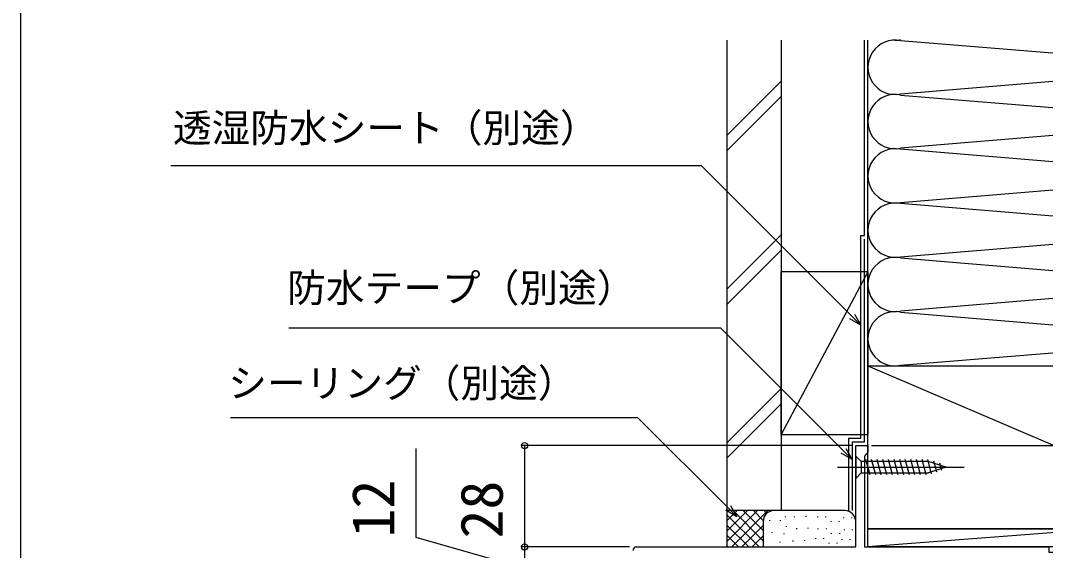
# Model space of a CAD drawing. Units: millimetres, scale not verified. Extents: x -700 to 700, y -1043 to 1038.
# Drawn here: x -700 to -416.5, y 685.7 to 832.1 of the extents above; entities that cross this region are included whole.
import ezdxf
from ezdxf.enums import TextEntityAlignment as Align

# ---------------------------------------------------------------- set-up
doc = ezdxf.new("R2010")
doc.units = ezdxf.units.MM
doc.header["$LTSCALE"] = 6
for name, color, linetype in [('0-2_YKK_11', 7, 'Continuous'), ('0-4_YKK_13', 4, 'Continuous'), ('0-6_YKK_D', 6, 'Continuous'), ('0-7_YKK_ZWAK', 7, 'Continuous'), ('0-8_YSS_K', 3, 'Continuous'), ('0-9_YSS_KE', 3, 'Continuous')]:
    doc.layers.add(name, color=color, linetype=linetype)
doc.styles.add('ＭＳ ゴシック', font='')
doc.styles.get('ＭＳ ゴシック').set_extended_font_data('MS Gothic')

msp = doc.modelspace()

# ---------------------------------------------------------------- linework, layer by layer
at = {"layer": '0-2_YKK_11'}
msp.add_lwpolyline([(-529.596, 686.7), (-468.996, 686.7), (-468.996, 714.7), (-465.596, 714.7), (-465.596, 712.8), (-466.096, 712.3), (-466.596, 711.8), (-466.596, 686.7), (-415.596, 686.7), (-415.596, 685.2), (-403.096, 685.2), (-403.096, 686.7), (-400.596, 686.7), (-400.596, 682.7), (-415.596, 682.7), (-415.596, 630.7), (-417.396, 630.7), (-417.396, 632.7), (-425.596, 632.7), (-425.596, 636)], dxfattribs=at)
msp.add_arc((-529.596, 685.7), 1, 90.00001, 179.99999, dxfattribs=at)
at = {"layer": '0-4_YKK_13'}
for p, q in [((-468.996, 711.8), (-468.996, 705.6)), ((-468.996, 711.8), (-467.446, 710.25)), ((-448.912, 710.25), (-467.446, 710.25)), ((-467.446, 710.25), (-467.446, 707.15)), ((-465.02, 706.6), (-466.145, 710.8)), ((-463.467, 706.6), (-464.592, 710.8)), ((-461.914, 706.6), (-463.039, 710.8)), ((-460.361, 706.6), (-461.486, 710.8)), ((-458.808, 706.6), (-459.933, 710.8)), ((-457.255, 706.6), (-458.38, 710.8)), ((-455.702, 706.6), (-456.827, 710.8)), ((-454.149, 706.6), (-455.275, 710.8)), ((-452.596, 706.6), (-453.722, 710.8)), ((-451.043, 706.6), (-452.169, 710.8)), ((-449.49, 706.6), (-450.616, 710.8)), ((-448.007, 706.859), (-449.063, 710.8)), ((-443.996, 708.7), (-448.912, 710.25)), ((-446.575, 707.31), (-447.388, 710.346)), ((-445.143, 707.762), (-445.692, 709.812)), ((-473.996, 708.7), (-438.996, 708.7)), ((-468.996, 705.6), (-467.446, 707.15)), ((-467.446, 707.15), (-448.912, 707.15)), ((-443.996, 708.7), (-448.912, 707.15))]:
    msp.add_line(p, q, dxfattribs=at)
at = {"layer": '0-6_YKK_D'}
for p, q in [((-469.996, 714.7), (-561.596, 714.7)), ((-560.596, 714.7), (-560.596, 686.7)), ((-464.596, 714.7), (-142.596, 714.7)), ((-531.596, 686.7), (-561.596, 686.7)), ((-531.596, 686.7), (-561.596, 686.7)), ((-560.596, 686.7), (-560.596, 674.7))]:
    msp.add_line(p, q, dxfattribs=at)
for points in [[(-467.596, 747.97), (-470, 750.374), (-511.644, 792.019), (-658.454, 792.019)], [(-469.356, 751.019), (-467.596, 747.97), (-470.644, 749.73)], [(-469.996, 710.853), (-472.4, 713.257), (-506.303, 747.16), (-625.813, 747.16)], [(-501.907, 695.042), (-504.312, 697.446), (-529.215, 722.349), (-641.935, 722.349)], [(-560.596, 680.7), (-590.596, 689.255), (-590.596, 713.891)], [(-471.756, 713.902), (-469.996, 710.853), (-473.044, 712.613)], [(-503.667, 698.091), (-501.907, 695.042), (-504.956, 696.802)]]:
    msp.add_lwpolyline(points, dxfattribs=at)
for centre in [(-560.596, 714.7), (-560.596, 686.7), (-560.596, 686.7)]:
    msp.add_circle(centre, 0.85, dxfattribs=at)
at = {"layer": '0-7_YKK_ZWAK'}
msp.add_line((-700, 996.7), (-700, -1043.3), dxfattribs=at)
at = {"layer": '0-8_YSS_K'}
for p, q in [((-465.596, 736.7), (-465.596, 826.7)), ((-369.628, 819.358), (-456.564, 826.542)), ((-456.564, 811.858), (-369.628, 819.042)), ((-504.596, 800.338), (-489.596, 815.338)), ((-504.596, 796.095), (-489.596, 811.095)), ((-456.564, 811.542), (-369.628, 804.358)), ((-369.628, 804.042), (-456.564, 796.858)), ((-369.628, 789.358), (-456.564, 796.542)), ((-456.564, 781.858), (-369.628, 789.042)), ((-369.628, 774.358), (-456.564, 781.542)), ((-456.564, 766.858), (-369.628, 774.042)), ((-504.596, 757.911), (-489.596, 772.911)), ((-504.596, 753.669), (-489.596, 768.669)), ((-456.564, 766.542), (-369.628, 759.358)), ((-465.596, 762.7), (-489.596, 762.7)), ((-489.596, 717.7), (-489.596, 762.7)), ((-465.596, 762.7), (-489.596, 717.7)), ((-465.596, 762.7), (-465.596, 717.7)), ((-369.628, 759.042), (-456.564, 751.858)), ((-456.564, 751.542), (-369.628, 744.358)), ((-456.564, 736.858), (-369.628, 744.042)), ((-465.596, 736.7), (-360.596, 691.7)), ((-489.596, 730.485), (-504.596, 715.485)), ((-504.596, 711.242), (-489.596, 726.242)), ((-489.596, 717.7), (-465.596, 717.7)), ((-504.596, 696.7), (-504.596, 686.7)), ((-491.596, 696.7), (-504.596, 696.7)), ((-504.596, 693.872), (-501.768, 696.7)), ((-504.596, 691.043), (-498.939, 696.7)), ((-504.596, 688.215), (-496.111, 696.7)), ((-504.596, 695.558), (-495.738, 686.7)), ((-503.282, 686.7), (-493.282, 696.7)), ((-502.91, 696.7), (-494.596, 688.386)), ((-500.081, 696.7), (-494.596, 691.215)), ((-497.253, 696.7), (-494.578, 694.025)), ((-494.424, 696.7), (-493.63, 695.905)), ((-471.996, 696.7), (-491.596, 696.7)), ((-488.429, 694.896), (-488.429, 695.096)), ((-485.913, 694.896), (-485.913, 695.096)), ((-482.736, 695.029), (-482.736, 695.229)), ((-479.5, 694.896), (-479.5, 695.096)), ((-477.263, 694.896), (-477.263, 695.096)), ((-472.272, 694.627), (-472.272, 694.827)), ((-470.035, 694.627), (-470.035, 694.827)), ((-504.596, 692.729), (-498.567, 686.7)), ((-500.454, 686.7), (-494.596, 692.558)), ((-494.596, 693.7), (-494.596, 686.7)), ((-492.768, 693.895), (-492.768, 694.095)), ((-489.755, 693.895), (-489.755, 694.095)), ((-488.095, 692.226), (-488.095, 692.426)), ((-485.302, 691.623), (-485.302, 691.823)), ((-482.124, 691.755), (-482.124, 691.955)), ((-479.33, 691.558), (-479.33, 691.758)), ((-477.093, 691.558), (-477.093, 691.758)), ((-475.819, 693.639), (-475.819, 693.839)), ((-473.582, 693.639), (-473.582, 693.839)), ((-504.596, 689.901), (-501.395, 686.7)), ((-497.625, 686.7), (-494.596, 689.729)), ((-492.101, 690.557), (-492.101, 690.757)), ((-488.754, 690.223), (-488.754, 690.423)), ((-479.998, 688.888), (-479.998, 689.088)), ((-477.761, 688.888), (-477.761, 689.088)), ((-475.649, 690.301), (-475.649, 690.501)), ((-473.412, 690.301), (-473.412, 690.501)), ((-472.103, 691.289), (-472.103, 691.489)), ((-469.865, 691.289), (-469.865, 691.489)), ((-400.596, 691.7), (-465.596, 686.7)), ((-504.596, 687.073), (-504.223, 686.7)), ((-494.797, 686.7), (-494.596, 686.901)), ((-489.841, 687.916), (-489.841, 688.116)), ((-486.247, 688.22), (-486.247, 688.42)), ((-483.069, 688.353), (-483.069, 688.553)), ((-476.317, 687.631), (-476.317, 687.831)), ((-474.08, 687.631), (-474.08, 687.831)), ((-472.77, 688.618), (-472.77, 688.818)), ((-470.533, 688.618), (-470.533, 688.818))]:
    msp.add_line(p, q, dxfattribs=at)
msp.add_lwpolyline([(-400.596, 686.7), (-465.596, 686.7), (-465.596, 691.7), (-400.596, 691.7)], close=True, dxfattribs=at)
for centre, radius, start, end in [((-458.096, 819.2), 7.5, 78.21649, 281.78353), ((-458.096, 834.2), 7.5, 269.93584, 281.78353), ((-458.096, 804.2), 7.5, 78.21649, 281.78353), ((-458.096, 789.2), 7.5, 78.21648, 281.78353), ((-458.096, 774.2), 7.5, 78.21649, 281.78353), ((-458.096, 759.2), 7.5, 78.21649, 281.78353), ((-458.096, 744.2), 7.5, 78.21649, 281.78353), ((-491.596, 693.7), 3, 90, 180), ((-471.996, 693.7), 3, 0, 90)]:
    msp.add_arc(centre, radius, start, end, dxfattribs=at)
at = {"layer": '0-9_YSS_KE'}
for p, q in [((-504.596, 826.7), (-504.596, 696.7)), ((-470.996, 716.7), (-470.996, 696.7)), ((-469.996, 715.7), (-469.996, 696.7))]:
    msp.add_line(p, q, dxfattribs=at)
for points in [[(-489.596, 826.7), (-489.596, 696.7), (-501.596, 696.7)], [(-470.996, 716.7), (-467.596, 716.7), (-467.596, 772.7), (-466.596, 772.7), (-466.596, 826.7)], [(-469.996, 715.7), (-466.596, 715.7), (-466.596, 771.7)]]:
    msp.add_lwpolyline(points, dxfattribs=at)
msp.add_lwpolyline([(-360.596, 736.7), (-360.596, 691.7), (-465.596, 691.7), (-465.596, 736.7)], close=True, dxfattribs=at)

# ---------------------------------------------------------------- texts
at = {"layer": '0-6_YKK_D', "style": 'ＭＳ ゴシック'}
for s, p in [('透湿防水シート（別途）', (-657.834, 796.183)), ('防水テープ（別途）', (-626.237, 751.991)), ('シーリング（別途）', (-642.545, 725.676))]:
    msp.add_text(s, height=7.845, dxfattribs=at).set_placement(p, align=Align.BOTTOM_LEFT)
for s, p in [('12', (-593.096, 689.3)), ('28', (-563.096, 689.018))]:
    msp.add_text(s, height=11.73, rotation=90, dxfattribs=at).set_placement(p, align=Align.BOTTOM_LEFT)

doc.saveas('drawing.dxf')
